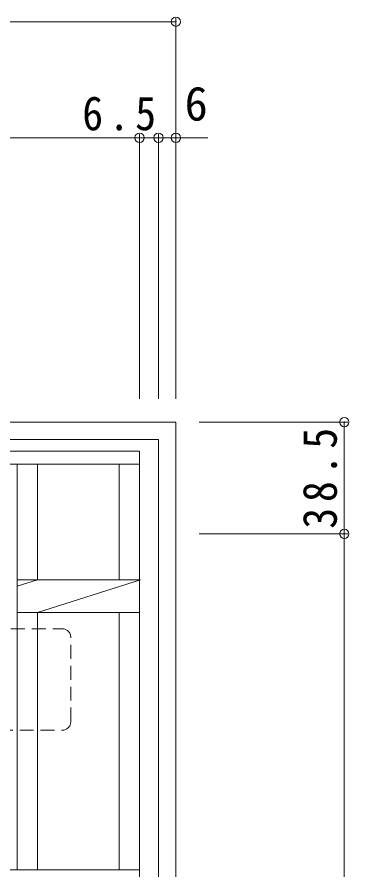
# Model space of a CAD drawing. Units: millimetres at full size, sheet at 1:4; details may follow other scales. Extents: x -1079 to 1075, y -788 to 718.
# Drawn here: x -354.7 to -240.4, y 411.1 to 705.1 of the extents above; entities that cross this region are included whole.
import ezdxf
from ezdxf.enums import TextEntityAlignment as Align

# ---------------------------------------------------------------- set-up
doc = ezdxf.new("R2010")
doc.units = ezdxf.units.MM
doc.header["$LTSCALE"] = 4
doc.header["$PDMODE"] = 32
doc.header["$PDSIZE"] = 3.2
doc.linetypes.add('DASHED1', pattern=[1.8, 1.2, -0.6])
for name, color, linetype, lineweight in [('4-1', 3, 'Continuous', 9), ('4-2', 3, 'Continuous', 9), ('4-4', 7, 'Continuous', 9), ('4-7', 6, 'Continuous', 9)]:
    doc.layers.add(name, color=color, linetype=linetype, lineweight=lineweight)
doc.styles.add('ＭＳ ゴシック', font='')
doc.styles.get('ＭＳ ゴシック').set_extended_font_data('MS Gothic')

msp = doc.modelspace()

# ---------------------------------------------------------------- linework, layer by layer
at = {"layer": '4-1', "color": 2}
for p, q in [((-720, 565.498), (-300, 565.498)), ((-300, 565.498), (-300, 145.498)), ((-714, 559.498), (-306, 559.498)), ((-306, 559.498), (-306, 151.498))]:
    msp.add_line(p, q, dxfattribs=at)
at = {"layer": '4-2'}
for p, q in [((-707.5, 555.498), (-312.5, 555.498)), ((-312.5, 155.497), (-312.5, 555.498)), ((-707.5, 550.998), (-312.5, 550.998)), ((-354.699, 411.148), (-354.699, 550.998)), ((-347.699, 511.147), (-347.699, 550.998)), ((-319.5, 511.147), (-319.5, 550.998)), ((-312.5, 511.147), (-354.699, 511.147)), ((-347.7, 511.147), (-354.699, 508.907)), ((-347.701, 499.847), (-312.202, 511.147)), ((-312.5, 499.847), (-354.699, 499.847)), ((-347.699, 411.148), (-347.699, 499.847)), ((-319.5, 411.148), (-319.5, 499.847)), ((-707.5, 411.148), (-312.5, 411.148))]:
    msp.add_line(p, q, dxfattribs=at)
at = {"layer": '4-4'}
for p, q in [((-720, 703.498), (-300, 703.498)), ((-300, 704.698), (-300, 573.498)), ((-312.5, 664.698), (-312.5, 573.498)), ((-306, 664.698), (-306, 573.498)), ((-707.5, 663.498), (-312.5, 663.498)), ((-312.5, 663.498), (-306, 663.498)), ((-306, 663.498), (-300, 663.498)), ((-300, 663.498), (-289, 663.498)), ((-240.8, 565.498), (-292, 565.498)), ((-242, 565.498), (-242, 526.998)), ((-240.8, 526.998), (-292, 526.998)), ((-242, 526.998), (-242, 183.997))]:
    msp.add_line(p, q, dxfattribs=at)
for p in [(-300, 703.498), (-312.5, 663.498), (-306, 663.498), (-300, 663.498), (-242, 565.498), (-242, 526.998)]:
    msp.add_point(p, dxfattribs=at)
at = {"layer": '4-7', "color": 2, "linetype": 'DASHED1'}
for p, q in [((-371.2, 494.301), (-339.196, 494.301)), ((-336.196, 462.3), (-336.196, 491.301)), ((-368.2, 459.3), (-339.196, 459.3))]:
    msp.add_line(p, q, dxfattribs=at)
for centre, start, end in [((-339.196, 491.301), 0, 90), ((-339.196, 462.3), 270, 0)]:
    msp.add_arc(centre, 3, start, end, dxfattribs=at)

# ---------------------------------------------------------------- texts
at = {"layer": '4-4', "color": 2, "style": 'ＭＳ ゴシック'}
msp.add_text('6', height=11.73, dxfattribs=at).set_placement((-297, 665.898), align=Align.BOTTOM_LEFT)
at = {"layer": '4-4', "color": 2, "insert": (-332.25, 665.898), "char_height": 11.73, "attachment_point": 7, "style": 'ＭＳ ゴシック'}
msp.add_mtext('\\T1.27;\\W0.9;6.5', dxfattribs=at)
at = {"layer": '4-4', "color": 2, "insert": (-244.4, 528.748), "char_height": 11.73, "attachment_point": 7, "rotation": 90, "style": 'ＭＳ ゴシック'}
msp.add_mtext('\\T1.28;\\W0.9;38.5', dxfattribs=at)

doc.saveas('drawing.dxf')
